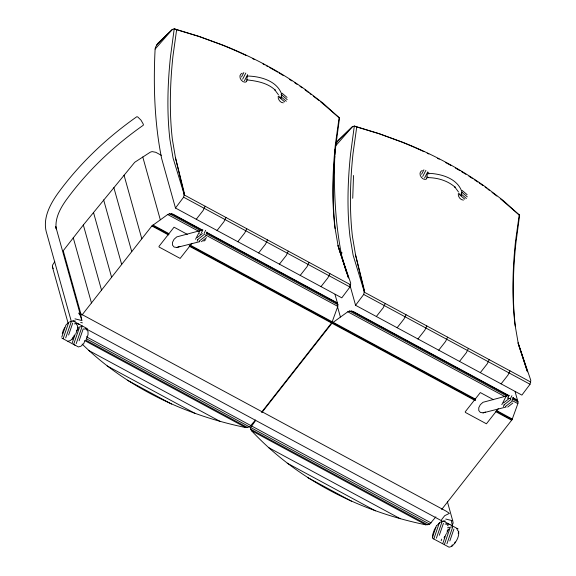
<?xml version="1.0" encoding="UTF-8"?>
<svg xmlns="http://www.w3.org/2000/svg" width="576" height="576" viewBox="0 0 576 576"><rect width="100%" height="100%" fill="white"/><g stroke="black" fill="none" stroke-linecap="round" stroke-linejoin="round"><path stroke-width="0.86" d="M175.471 208.03L183.614 197.201L184.392 193.306L175.493 157.817L172.354 139.277A474.955 193.356 -61.6 0 1 172.901 56.592L176.638 29.7L174.218 28.8L172.296 29.484L158.011 43.178L155.563 47.081L155.117 49.082A670.104 272.801 -61.6 0 0 161.647 158.515L175.471 208.03L341.798 297.842L349.942 287.014L350.719 283.126L337.997 245.57L348.487 277.999L338.364 247.327M352.735 198.295L353.52 175.486M527.472 371.837L518.09 342.814L530.806 380.369L530.035 384.264L521.892 395.093L355.565 305.28L363.708 294.451L364.478 290.556L355.586 255.067L352.44 236.52A474.955 193.356 -61.6 0 1 352.987 153.842L356.731 126.943L354.312 126.05L352.39 126.734L338.098 140.429L335.657 144.331M261.59 412.222L331.963 322.43L337.788 306.382L337.903 304.754L335.009 294.386M441.677 509.465L512.057 419.681L517.874 403.632L517.997 402.005L515.102 391.637M176.638 29.7L200.146 36.814L223.042 45.173A368.294 265.507 0.7 0 1 305.446 89.676L323.035 103.176L339.523 118.066L335.765 146.102A474.955 193.356 -61.6 0 0 335.218 228.787M356.731 126.943L380.232 134.064L403.128 142.423A368.294 265.507 0.7 0 1 485.539 186.926L503.122 200.426L519.61 215.309L515.858 243.346A474.955 193.356 -61.6 0 0 515.311 326.03M339.142 117.446L335.398 144.338A474.955 193.356 -61.6 0 0 334.85 227.023L338.213 246.442M519.235 214.697L515.491 241.589A474.955 193.356 -61.6 0 0 514.944 324.274L518.45 344.578M62.273 333.482L63.518 329.623M433.966 530.64L432.72 534.506L432.634 538.38L449.107 547.2L451.685 546.43C455.875 542.765 459.223 537.343 458.712 531.605L457.33 529.999M61.74 337.09L65.851 325.145L68.767 322.265L63.115 338.695M65.693 337.925L71.345 321.494M68.616 335.045L72.72 323.093M72.252 339.422L73.022 337.176M74.218 335.239L73.397 337.622L70.474 340.502L67.896 341.273M72.259 342.77L75.269 334.008M75.967 333.511L77.508 329.026L77.501 325.678L76.126 324.079M76.212 343.606L81.857 327.175M79.128 340.726L83.239 328.774M84.73 340.913L83.909 343.303L80.993 346.183L78.415 346.954L73.634 344.369L79.279 327.938L76.363 330.818M86.479 339.185L88.02 334.706L88.02 331.351L86.638 329.753M205.157 206.244L203.126 210.506L196.265 219.254M225.95 217.469L223.92 221.738L217.051 230.486M246.744 228.694L244.706 232.963L237.845 241.711M267.53 239.918L265.5 244.188L258.638 252.936M288.324 251.15L286.294 255.42L279.425 264.161M309.11 262.375L307.08 266.645L300.218 275.393M329.904 273.6L327.874 277.87L321.005 286.618M385.25 303.487L383.22 307.757L376.351 316.505M406.044 314.719L404.006 318.982L397.145 327.73M426.83 325.944L424.8 330.214L417.938 338.962M447.624 337.169L445.594 341.438L438.725 350.186M468.41 348.401L466.38 352.663L459.518 361.411M489.204 359.626L487.174 363.895L480.312 372.643M432.432 537.343L436.543 525.391M433.814 538.942L439.459 522.511M436.392 538.171L442.037 521.741M439.308 535.291L443.419 523.346M441.173 540.756L441.734 539.114M444.089 537.876L444.636 536.278M442.951 543.017L445.961 534.254M446.659 533.758L448.2 529.272M444.326 544.622L449.978 528.192L447.055 531.072M446.904 543.852L452.556 527.422M449.82 540.972L453.931 529.02M509.998 370.85L507.96 375.12L501.098 383.868M451.685 546.43L452.246 544.788M454.601 543.55L455.148 541.958M458.165 533.196L458.712 531.605M82.145 325.879L81.9 326.491L77.638 327.47M452.189 525.334L453.161 523.051L452.714 520.762L447.422 501.811M435.895 516.845L429.667 524.167L425.844 524.815C360.194 511.474 297.425 479.952 251.46 430.646L250.646 429.178L250.625 427.486L255.658 420.473M195.538 239.306L199.786 231.041M197.129 241.193L197.899 239.688M201.377 232.913L202.918 229.903L176.76 236.894L174.06 239.292L172.505 242.316L172.512 245.16L174.103 247.039L176.818 247.486L199.843 241.632M204.098 233.345L205.646 230.328M205.682 235.231L207.223 232.229M501.811 404.69L506.059 396.425M503.395 406.577L504.166 405.072M507.643 398.297L509.191 395.287L483.034 402.278L480.326 404.676L478.771 407.7L478.786 410.544L480.37 412.43L483.084 412.87L506.11 407.016M510.372 398.729L511.92 395.712M511.949 400.615L513.49 397.613M241.488 77.033L243.821 72.554M242.64 79.186L245.83 73.073M244.462 80.734L247.644 74.614M246.463 81.252L247.241 79.762M421.582 174.276L423.914 169.798M422.734 176.436L425.916 170.316M424.555 177.984L427.738 171.864L428.89 174.024M426.557 178.502L427.334 177.012M63.936 328.968L64.771 327.672M434.218 529.87L435.881 527.263M161.309 155.297L155.772 152.302L152.071 151.596L150.286 152.194L134.719 162.288L83.34 224.971L63.23 250.74L81.151 314.942M54.77 261.626L52.416 265.327L52.438 267.041L68.134 323.273M81.835 315.23L151.877 225.965L167.688 214.531L169.438 213.782L173.052 214.193L202.313 229.997M192.017 243.288L180.151 258.408L159.127 247.054L158.954 246.434L174.053 227.189L187.294 234.338M82.138 344.059C126.612 387.655 185.141 415.051 245.758 427.565L249.581 426.924L255.478 420.005M262.015 412.373L331.963 323.215L347.782 311.782L349.524 311.033L353.138 311.443L508.961 395.582M498.29 408.672L486.425 423.792L465.394 412.438L465.221 411.818L480.319 392.573L493.56 399.722M155.117 49.082L172.296 29.484L156.622 44.928M335.801 145.656L352.39 126.734L336.708 142.178M437.134 525.312L440.222 522.216L442.786 521.467L444.47 521.618L458.093 528.977L456.408 528.826M459.05 193.147L459.13 193.932L461.21 195.674L461.894 191.844C457.351 178.063 440.546 173.556 427.5 173.275L426.816 177.106L428.544 177.415M197.222 237.578L202.37 233.554M197.618 239.616L204.653 234.115M199.159 241.114L206.194 235.62M201.442 241.682L206.59 237.658M203.846 241.157L205.726 239.681M503.489 402.962L508.644 398.938M503.885 405L510.919 399.499M505.433 406.498L512.467 401.004M507.708 407.066L512.856 403.042M242.172 73.195L240.797 74.16L239.947 75.794L240.12 77.99L241.265 80.15L243.086 81.691L245.088 82.21L246.737 81.569M422.266 170.446L420.89 171.41L420.041 173.045L420.206 175.241L421.358 177.394L423.18 178.942L425.182 179.46L426.83 178.812M176.818 247.486L179.957 246.341M483.084 412.87L485.438 412.013M74.448 323.906L76.169 323.395L79.272 324.331M445.14 524.153L446.861 523.642L449.971 524.578M69.523 321.97L72.094 321.221L73.778 321.372L87.401 328.723L84.002 329.076M447.494 527.825L452.592 526.738L451.411 521.028M428.321 177.638C437.998 177.782 447.97 180.814 455.278 187.337L454.702 186.84L458.503 191.974M508.003 398.095L509.717 398.52M508.471 398.318L510.746 398.887M74.974 318.838L81.979 320.566L55.757 226.649L56.052 228.182M72.85 320.494L75.463 321.134M80.683 322.43L82.426 322.855M445.709 519.034L452.714 520.762M443.585 520.69L445.327 521.122M283.327 102.859L281.326 102.341L279.504 100.793L278.352 98.64L278.179 96.444M463.421 200.11L461.412 199.591L459.59 198.043L458.446 195.883L458.273 193.694M339.818 251.69L342.187 252.972M246.29 55.555A379.231 273.391 0.7 0 0 221.414 44.705L198.158 36.144L174.218 28.8L170.46 56.837A474.955 193.356 -61.6 0 0 169.913 139.522L173.059 158.062L184.37 195.012L350.698 284.832M423.95 151.661A379.231 273.391 0.7 0 0 401.501 141.948L378.245 133.394L354.312 126.05L350.554 154.087A474.955 193.356 -61.6 0 0 350.006 236.772L353.153 255.312L364.457 292.262L530.784 382.075M183.614 197.201L349.942 287.014M363.708 294.451L530.035 384.264M206.273 232.128L335.988 302.177L337.27 303.271L337.903 304.754L207.403 234.281M512.914 397.721L516.082 399.427L517.363 400.522L517.997 402.005L513.252 399.442M171.324 213.66L202.14 230.306M206.885 232.862L337.27 303.271M351.418 310.91L508.666 395.827M512.618 397.958L517.363 400.522M169.438 213.782L201.074 230.868M349.524 311.033L506.923 396.022M167.688 214.531L198.54 231.192M206.453 235.462L337.788 306.382M347.782 311.782L504.425 396.367M513.13 401.069L517.874 403.632M152.914 224.986L168.71 233.518M190.044 245.03L332.244 321.818M333.007 322.229L475.207 399.017M496.534 410.537L512.338 419.069M152.352 225.439L168.97 234.418M189.54 245.527L331.963 322.43M332.446 322.69L475.661 400.025M496.231 411.134L512.057 419.681M151.877 225.965L168.502 234.943M189.079 246.06L331.582 323.006M331.963 323.215L475.258 400.594M495.842 411.71L511.675 420.257M85.68 328.594L441.886 520.942L441.626 519.617L444.715 515.678L449.41 513.367L446.458 511.337L79.963 313.438L78.617 313.135L80.741 316.217L81.569 319.586M86.364 336.751L251.035 425.671M251.417 425.88L431.122 522.922M86.314 338.76L249.581 426.924M250.625 427.486L429.667 524.167M85.579 340.042L247.709 427.594M250.646 429.178L427.802 524.844M84.787 340.646L245.758 427.565M251.46 430.646L425.844 524.815M88.466 350.33L220.176 421.452M268.56 447.581L400.262 518.702M61.942 338.134L75.564 345.492M107.15 365.947L195.394 413.597M287.244 463.198L375.487 510.847M127.31 380.167L171.562 404.064M307.404 477.418L351.655 501.314M485.129 187.106L486.511 188.165M487.894 189.216L489.269 190.267M492.034 192.377L496.865 196.063M500.314 198.698L519.61 215.309M305.042 89.856L308.491 92.491M309.874 93.55L311.249 94.601M313.322 96.178L318.845 100.397M320.227 101.448L339.523 118.066M462.154 190.447L467.122 194.674M461.858 192.247L467.294 196.862M461.009 193.889L466.438 198.504M459.821 194.926L464.789 199.152M282.06 93.197L287.035 97.423M281.088 94.421L287.201 99.612M280.915 96.638L286.351 101.254M279.727 97.675L284.702 101.902M446.818 524.326L448.193 525.924M278.417 94.723L274.608 89.597L275.191 90.086C267.53 82.822 256.709 80.986 246.722 79.855L247.406 76.025C260.46 76.306 277.258 80.813 281.801 94.594L281.117 98.431L279.043 96.689L278.964 95.904M52.438 267.041L53.258 268.538M199.793 233.46L200.275 234.346M518.731 345.427L527.141 370.994M346.032 271.13L341.741 255.766A670.104 272.801 -61.6 0 1 334.778 156.276M349.841 284.789L355.565 305.28M337.27 305.827L340.394 317.002M142.769 156.974L160.301 219.758M124.042 175.176L141.804 238.802M113.861 187.618L131.738 251.633M103.644 199.901L121.666 264.463M93.492 212.436L111.6 277.301M83.34 224.971L101.527 290.131M73.238 237.708L91.462 302.962M71.366 321.617L46.109 231.149C43.006 217.555 50.22 204.142 57.859 193.385C79.56 163.555 106.668 137.93 136.793 116.741L137.722 116.928L141.048 120.211L143.352 124.286L143.294 125.237C113.803 145.922 87.286 170.993 66.089 200.189C60.228 208.462 54.756 218.47 56.203 228.946M355.586 255.067L364.457 292.262M175.493 157.817L184.37 195.012M334.843 154.483A670.104 272.801 -61.6 0 1 335.074 149.054M252.742 58.687A379.231 273.391 0.7 0 1 254.34 59.479M263.023 63.965A379.231 273.391 0.7 0 1 264.578 64.8M266.134 65.635A379.231 273.391 0.7 0 1 267.682 66.478M269.222 67.334A379.231 273.391 0.7 0 1 277.603 72.108M279.108 73.001A379.231 273.391 0.7 0 1 283.579 75.694M289.584 79.445A379.231 273.391 0.7 0 1 291.845 80.892M294.826 82.85A379.231 273.391 0.7 0 1 297.043 84.326M299.981 86.321A379.231 273.391 0.7 0 1 302.155 87.833M427.198 153.194A379.231 273.391 0.7 0 1 428.81 153.965M437.609 158.342A379.231 273.391 0.7 0 1 439.186 159.156M445.45 162.468A379.231 273.391 0.7 0 1 450.85 165.434M455.429 168.041A379.231 273.391 0.7 0 1 459.95 170.69M461.441 171.59A379.231 273.391 0.7 0 1 465.883 174.305M468.922 176.213A379.231 273.391 0.7 0 1 472.68 178.632M474.17 179.604A379.231 273.391 0.7 0 1 477.871 182.074M479.34 183.067A379.231 273.391 0.7 0 1 482.976 185.587"/></g></svg>
